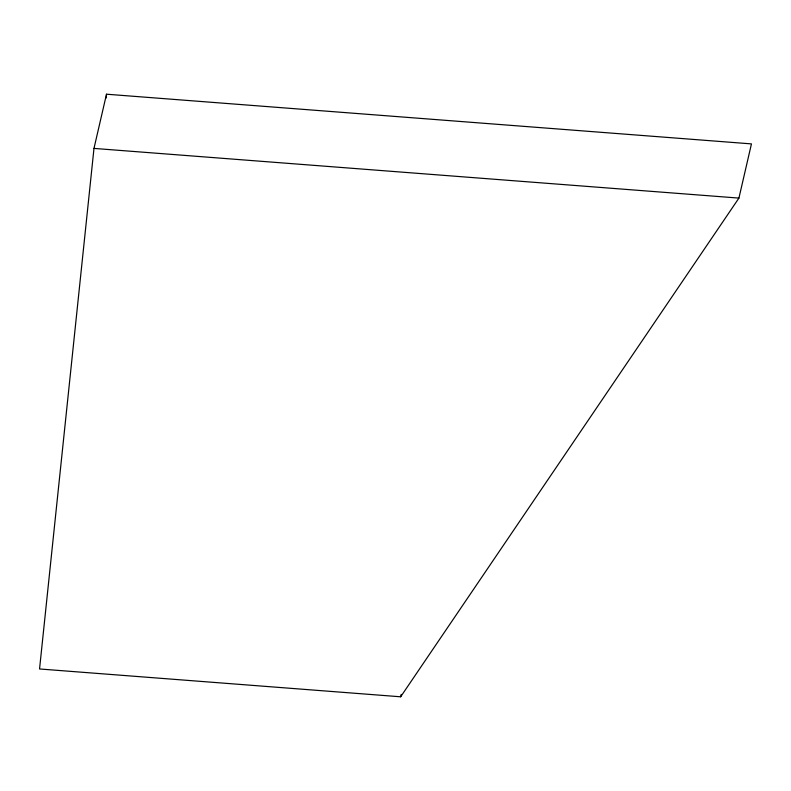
<?xml version="1.0" encoding="UTF-8"?>
<svg xmlns="http://www.w3.org/2000/svg" width="791" height="791" viewBox="0 0 791 791"><rect width="100%" height="100%" fill="white"/><g stroke="black" fill="none" stroke-linecap="round" stroke-linejoin="round"><path stroke-width="1.19" d="M106.32 97.916L106.508 94.208L751.45 143.893L738.923 198.096L400.661 696.792L39.55 668.968L93.981 148.411L106.508 94.208M400.661 696.792L401.215 694.389M93.981 148.411L738.923 198.096"/></g></svg>
